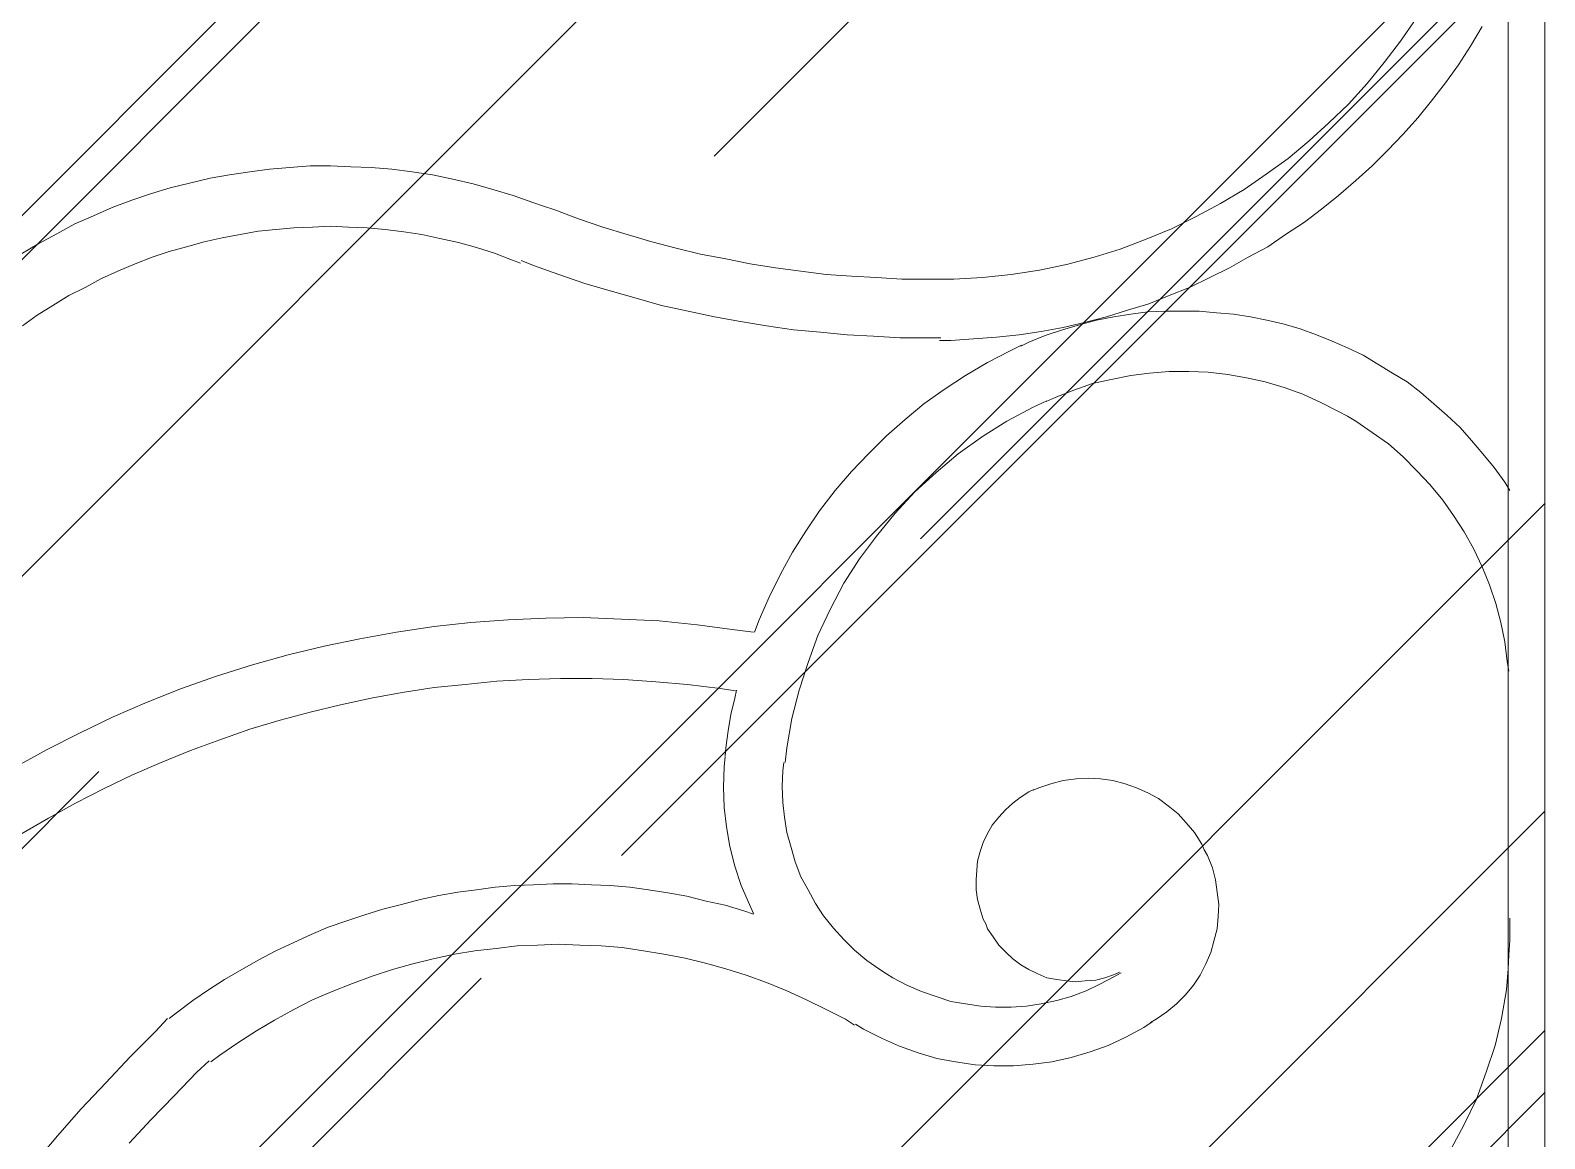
# Model space of a CAD drawing. Header units: millimetres. Extents: x -9564 to 494436, y -140371 to 4257.
# Drawn here: x 111.0809 to 111.3904, y 117.4042 to 117.6306 of the extents above; entities that cross this region are included whole.
import ezdxf
from ezdxf.enums import TextEntityAlignment as Align

# ---------------------------------------------------------------- set-up
doc = ezdxf.new("R2010")
doc.units = ezdxf.units.MM
doc.header["$MEASUREMENT"] = 0
doc.linetypes.add('SLD-Solid', pattern=[0])
for name, color, linetype, lineweight in [('0.05', 252, 'Continuous', 5), ('09-Arsiran', 8, 'Continuous', 5), ('DOOR OPENING', 4, 'SLD-Solid', 5), ('XR-KOP A3_MOZART$0$A-TXTKOP', 3, 'Continuous', 5)]:
    doc.layers.add(name, color=color, linetype=linetype, lineweight=lineweight)
doc.styles.add('HAND', font='ROMAND.SHX', dxfattribs={"width": 0.8, "height": 250})
doc.styles.add('XR-KOP A3_MOZART$0$ROMAND', font='romand.shx', dxfattribs={"height": 2, "bigfont": 'bigfont.shx'})

# ---------------------------------------------------------------- blocks, each defined once
blk = doc.blocks.new('j1')
at = {"layer": '09-Arsiran'}
h = blk.add_hatch(dxfattribs=at)
h.set_pattern_fill('AR-RROOF', color=256, scale=0.005, angle=45)
h.set_pattern_definition([(45, (0.02591, 0), (0.107763073, 0.287368196), [1.905, -0.254, 0.635, -0.127]), (45, (0.10044, 0.16434), (-0.20923997, 0.029634845), [0.381, -0.04191, 0.762, -0.09525]), (45, (-0.005524, 0.12123), (0.406805602, 0.527141034), [1.016, -0.1778, 0.508, -0.127])])
h.paths.add_polyline_path([(343.988, 201.51922), (343.93007, 201.51922), (343.5702, 201.51922), (343.5702, 200.72589), (343.988, 200.72589)])
h.paths.add_polyline_path([(343.5702, 199.91256), (343.988, 199.91256), (343.988, 200.70589), (343.5702, 200.70589)])
h.paths.add_polyline_path([(343.5702, 199.89256), (343.5702, 199.04853), (343.93007, 199.04853), (343.988, 199.04853), (343.988, 199.89256)])
h.paths.add_polyline_path([(342.9704, 199.04853), (343.22033, 199.04853), (343.3902, 199.04853), (343.3902, 199.89256), (343.22033, 199.89256), (342.9704, 199.89256)])
h.paths.add_polyline_path([(343.3902, 200.70589), (343.22033, 200.70589), (342.9704, 200.70589), (342.9704, 199.91256), (343.22033, 199.91256), (343.3902, 199.91256)])
h.paths.add_polyline_path([(342.9704, 200.72589), (343.22033, 200.72589), (343.3902, 200.72589), (343.3902, 201.51922), (343.22033, 201.51922), (342.9704, 201.51922)])
at = {"layer": 'DOOR OPENING'}
blk.add_lwpolyline([(343.988, 199.04853), (343.93007, 199.04853), (343.5702, 199.04853), (343.5702, 200.70589), (343.988, 200.70589)], close=True, dxfattribs=at)
blk = doc.blocks.new('DRHRH')
at = {"layer": '0.05'}
for p, q in [((687.5216, -32.8261), (687.5216, -27.5539)), ((687.2266, -27.7326), (687.2692, -27.67)), ((687.4188, -27.746), (687.4501, -27.6923)), ((687.1821, -27.7906), (687.2266, -27.7326)), ((687.3853, -27.7973), (687.4188, -27.746)), ((687.1351, -27.8487), (687.1821, -27.7906)), ((687.3496, -27.8465), (687.3853, -27.7973)), ((687.0837, -27.9046), (687.1351, -27.8487)), ((687.3116, -27.8956), (687.3496, -27.8465)), ((687.2736, -27.9426), (687.3116, -27.8956)), ((687.0301, -27.956), (687.0837, -27.9046)), ((686.9765, -28.0052), (687.0301, -27.956)), ((687.2334, -27.9873), (687.2736, -27.9426)), ((686.9184, -28.0543), (686.9765, -28.0052)), ((687.1909, -28.0319), (687.2334, -27.9873)), ((686.8581, -28.0967), (686.9184, -28.0543)), ((687.1485, -28.0744), (687.1909, -28.0319)), ((684.0163, -28.099), (683.9628, -28.1079)), ((684.0722, -28.09), (684.0163, -28.099)), ((684.1259, -28.0833), (684.0722, -28.09)), ((684.1817, -28.0789), (684.1259, -28.0833)), ((684.2376, -28.0744), (684.1817, -28.0789)), ((684.2935, -28.0744), (684.2376, -28.0744)), ((684.3492, -28.0766), (684.2935, -28.0744)), ((684.405, -28.0789), (684.3492, -28.0766)), ((684.4609, -28.0833), (684.405, -28.0789)), ((684.5167, -28.09), (684.4609, -28.0833)), ((684.5726, -28.099), (684.5167, -28.09)), ((684.6285, -28.1102), (684.5726, -28.099)), ((686.7978, -28.1392), (686.8581, -28.0967)), ((687.1038, -28.1146), (687.1485, -28.0744)), ((683.8533, -28.1347), (683.7996, -28.1503)), ((683.9069, -28.1213), (683.8533, -28.1347)), ((683.9628, -28.1079), (683.9069, -28.1213)), ((684.6843, -28.1236), (684.6285, -28.1102)), ((684.738, -28.1392), (684.6843, -28.1236)), ((684.7939, -28.1549), (684.738, -28.1392)), ((686.7329, -28.1772), (686.7978, -28.1392)), ((687.0569, -28.1549), (687.1038, -28.1146)), ((683.6946, -28.1883), (683.6433, -28.2106)), ((683.7483, -28.1682), (683.6946, -28.1883)), ((683.7996, -28.1503), (683.7483, -28.1682)), ((684.8474, -28.1749), (684.7939, -28.1549)), ((684.8743, -28.1839), (684.8474, -28.1749)), ((684.8743, -28.1839), (684.9077, -28.195)), ((686.6659, -28.2129), (686.7329, -28.1772)), ((687.0099, -28.1927), (687.0569, -28.1549)), ((683.6433, -28.2106), (683.5919, -28.233)), ((684.9077, -28.195), (684.9726, -28.2196)), ((684.9726, -28.2196), (685.0396, -28.2419)), ((686.5989, -28.2464), (686.6659, -28.2129)), ((686.9117, -28.262), (686.9631, -28.2286)), ((686.9631, -28.2286), (687.0099, -28.1927)), ((683.5428, -28.2599), (683.4936, -28.2866)), ((683.5919, -28.233), (683.5428, -28.2599)), ((683.9963, -28.271), (683.9471, -28.2822)), ((684.0455, -28.262), (683.9963, -28.271)), ((684.0946, -28.2532), (684.0455, -28.262)), ((684.1437, -28.2486), (684.0946, -28.2532)), ((684.1929, -28.2442), (684.1437, -28.2486)), ((684.2442, -28.2419), (684.1929, -28.2442)), ((684.2935, -28.2397), (684.2442, -28.2419)), ((684.3426, -28.2419), (684.2935, -28.2397)), ((684.3939, -28.2442), (684.3426, -28.2419)), ((684.443, -28.2486), (684.3939, -28.2442)), ((684.4945, -28.2553), (684.443, -28.2486)), ((684.5436, -28.262), (684.4945, -28.2553)), ((684.5927, -28.2732), (684.5436, -28.262)), ((684.6442, -28.2844), (684.5927, -28.2732)), ((685.0396, -28.2419), (685.1066, -28.262)), ((685.1066, -28.262), (685.1736, -28.2822)), ((686.5297, -28.2754), (686.5989, -28.2464)), ((686.8625, -28.2956), (686.9117, -28.262)), ((683.4936, -28.2866), (683.4445, -28.3157)), ((683.851, -28.309), (683.8042, -28.3246)), ((683.8979, -28.2956), (683.851, -28.309)), ((683.9471, -28.2822), (683.8979, -28.2956)), ((684.6933, -28.2977), (684.6442, -28.2844)), ((684.7424, -28.3134), (684.6933, -28.2977)), ((684.7893, -28.3313), (684.7424, -28.3134)), ((685.1736, -28.2822), (685.2406, -28.3)), ((685.2406, -28.3), (685.3077, -28.3157)), ((686.3867, -28.3246), (686.4582, -28.3023)), ((686.4582, -28.3023), (686.5297, -28.2754)), ((686.8089, -28.3246), (686.8625, -28.2956)), ((683.7572, -28.3424), (683.7103, -28.3626)), ((683.8042, -28.3246), (683.7572, -28.3424)), ((684.8139, -28.3403), (684.7893, -28.3313)), ((684.8162, -28.3336), (684.8497, -28.3469)), ((684.8497, -28.3469), (684.9189, -28.3714)), ((685.3077, -28.3157), (685.3769, -28.329)), ((685.3769, -28.329), (685.444, -28.3424)), ((685.444, -28.3424), (685.5131, -28.3536)), ((685.5131, -28.3536), (685.5824, -28.3626)), ((686.237, -28.3603), (686.3107, -28.3447)), ((686.3107, -28.3447), (686.3867, -28.3246)), ((686.7039, -28.3804), (686.7575, -28.3536)), ((686.7575, -28.3536), (686.8089, -28.3246)), ((683.6656, -28.3827), (683.6209, -28.4073)), ((683.7103, -28.3626), (683.6656, -28.3827)), ((684.9189, -28.3714), (684.9904, -28.3961)), ((684.9904, -28.3961), (685.0597, -28.4162)), ((685.5824, -28.3626), (685.6517, -28.3714)), ((685.6517, -28.3714), (685.721, -28.376)), ((685.721, -28.376), (685.7903, -28.3804)), ((685.7903, -28.3804), (685.8594, -28.3849)), ((685.8594, -28.3849), (685.931, -28.3849)), ((685.931, -28.3849), (685.9644, -28.3849)), ((685.9623, -28.3849), (686.0024, -28.3849)), ((686.0024, -28.3849), (686.0807, -28.3804)), ((686.0807, -28.3804), (686.1588, -28.3714)), ((686.1588, -28.3714), (686.237, -28.3603)), ((686.6481, -28.4073), (686.7039, -28.3804)), ((683.5762, -28.4296), (683.5316, -28.4564)), ((683.6209, -28.4073), (683.5762, -28.4296)), ((685.0597, -28.4162), (685.1311, -28.4363)), ((685.1311, -28.4363), (685.2004, -28.4564)), ((686.5364, -28.4519), (686.5922, -28.4296)), ((686.5922, -28.4296), (686.6481, -28.4073)), ((683.5316, -28.4564), (683.4892, -28.4832)), ((685.2004, -28.4564), (685.2741, -28.472)), ((685.2741, -28.472), (685.3456, -28.4877)), ((686.4202, -28.4877), (686.4782, -28.4699)), ((686.4872, -28.481), (686.4402, -28.4877)), ((686.4782, -28.4699), (686.5364, -28.4519)), ((686.5341, -28.4743), (686.4872, -28.481)), ((686.5811, -28.472), (686.5341, -28.4743)), ((686.6279, -28.472), (686.5811, -28.472)), ((686.6749, -28.472), (686.6279, -28.472)), ((686.7218, -28.4766), (686.6749, -28.472)), ((686.7687, -28.481), (686.7218, -28.4766)), ((686.8156, -28.4877), (686.7687, -28.481)), ((683.4892, -28.4832), (683.4489, -28.5123)), ((685.3456, -28.4877), (685.4171, -28.5011)), ((685.4171, -28.5011), (685.4886, -28.5123)), ((685.4886, -28.5123), (685.5623, -28.5234)), ((686.2415, -28.5279), (686.3018, -28.5167)), ((686.3465, -28.51), (686.2995, -28.5234)), ((686.3018, -28.5167), (686.3598, -28.5033)), ((686.3934, -28.4966), (686.3465, -28.51)), ((686.3598, -28.5033), (686.4202, -28.4877)), ((686.4402, -28.4877), (686.3934, -28.4966)), ((686.8604, -28.4966), (686.8156, -28.4877)), ((686.9072, -28.5077), (686.8604, -28.4966)), ((686.9519, -28.5212), (686.9072, -28.5077)), ((686.9966, -28.5369), (686.9519, -28.5212)), ((685.5623, -28.5234), (685.636, -28.5301)), ((685.636, -28.5301), (685.7098, -28.5369)), ((685.7098, -28.5369), (685.7813, -28.5413)), ((685.7813, -28.5413), (685.855, -28.5457)), ((685.855, -28.5457), (685.9287, -28.5457)), ((685.9287, -28.5457), (685.9667, -28.5457)), ((685.9623, -28.5524), (685.9935, -28.5524)), ((685.9935, -28.5524), (686.0561, -28.548)), ((686.0561, -28.548), (686.1185, -28.5436)), ((686.1185, -28.5436), (686.1811, -28.5369)), ((686.1811, -28.5369), (686.2415, -28.5279)), ((686.208, -28.557), (686.1857, -28.5681)), ((686.2527, -28.539), (686.208, -28.557)), ((686.2995, -28.5234), (686.2527, -28.539)), ((687.0391, -28.5547), (686.9966, -28.5369)), ((687.0815, -28.5726), (687.0391, -28.5547)), ((686.1544, -28.5816), (686.094, -28.6127)), ((686.1878, -28.5659), (686.1544, -28.5816)), ((687.1239, -28.5927), (687.0815, -28.5726)), ((687.1641, -28.6173), (687.1239, -28.5927)), ((686.094, -28.6127), (686.0337, -28.6486)), ((686.5387, -28.6419), (686.4872, -28.6486)), ((686.5922, -28.6374), (686.5387, -28.6419)), ((686.6458, -28.6374), (686.5922, -28.6374)), ((686.6995, -28.6396), (686.6458, -28.6374)), ((686.7531, -28.6463), (686.6995, -28.6396)), ((686.8045, -28.6553), (686.7531, -28.6463)), ((687.2044, -28.6419), (687.1641, -28.6173)), ((687.2445, -28.6664), (687.2044, -28.6419)), ((685.9757, -28.6866), (685.9198, -28.7267)), ((686.0337, -28.6486), (685.9757, -28.6866)), ((686.3308, -28.6887), (686.2794, -28.7089)), ((686.3822, -28.6709), (686.3308, -28.6887)), ((686.4337, -28.6597), (686.3822, -28.6709)), ((686.4872, -28.6486), (686.4337, -28.6597)), ((686.8558, -28.6664), (686.8045, -28.6553)), ((686.9072, -28.682), (686.8558, -28.6664)), ((686.9586, -28.6999), (686.9072, -28.682)), ((687.2825, -28.6954), (687.2445, -28.6664)), ((685.9198, -28.7267), (685.8684, -28.7691)), ((686.2571, -28.7178), (686.2191, -28.7357)), ((686.2794, -28.7089), (686.2548, -28.72)), ((687.0078, -28.7223), (686.9586, -28.6999)), ((687.0569, -28.7469), (687.0078, -28.7223)), ((687.3183, -28.7267), (687.2825, -28.6954)), ((687.3541, -28.758), (687.3183, -28.7267)), ((685.8684, -28.7691), (685.817, -28.8139)), ((686.2191, -28.7357), (686.1477, -28.7736)), ((687.0815, -28.7603), (687.0569, -28.7469)), ((687.1038, -28.7736), (687.0815, -28.7603)), ((687.3898, -28.7916), (687.3541, -28.758)), ((686.1477, -28.7736), (686.0807, -28.8161)), ((687.1485, -28.8049), (687.1038, -28.7736)), ((687.1932, -28.8361), (687.1485, -28.8049)), ((687.4211, -28.8273), (687.3898, -28.7916)), ((685.817, -28.8139), (685.7678, -28.863)), ((686.0807, -28.8161), (686.0135, -28.863)), ((687.2334, -28.872), (687.1932, -28.8361)), ((687.4523, -28.863), (687.4211, -28.8273)), ((685.7678, -28.863), (685.721, -28.9121)), ((686.0135, -28.863), (685.9533, -28.9144)), ((687.2714, -28.9099), (687.2334, -28.872)), ((687.4836, -28.901), (687.4523, -28.863)), ((685.721, -28.9121), (685.6763, -28.9636)), ((685.9533, -28.9144), (685.8953, -28.968)), ((687.3071, -28.9479), (687.2714, -28.9099)), ((687.5126, -28.9411), (687.4836, -28.901)), ((685.6763, -28.9636), (685.6338, -29.0194)), ((685.8953, -28.968), (685.8415, -29.0261)), ((687.3429, -28.9903), (687.3071, -28.9479)), ((687.5261, -28.9636), (687.5126, -28.9411)), ((685.6338, -29.0194), (685.5958, -29.0753)), ((687.3719, -29.0328), (687.3429, -28.9903)), ((685.8415, -29.0261), (685.7903, -29.0887)), ((687.4009, -29.0774), (687.3719, -29.0328)), ((685.5958, -29.0753), (685.5601, -29.1333)), ((685.7903, -29.0887), (685.7433, -29.1511)), ((687.4278, -29.1244), (687.4009, -29.0774)), ((685.5601, -29.1333), (685.5266, -29.1937)), ((687.4501, -29.1736), (687.4278, -29.1244)), ((685.7433, -29.1511), (685.7008, -29.2183)), ((687.4702, -29.2227), (687.4501, -29.1736)), ((685.5266, -29.1937), (685.4953, -29.2561)), ((685.7008, -29.2183), (685.6628, -29.2897)), ((687.4881, -29.2741), (687.4702, -29.2227)), ((685.4953, -29.2561), (685.4686, -29.3187)), ((685.6628, -29.2897), (685.6294, -29.3613)), ((687.5015, -29.3254), (687.4881, -29.2741)), ((684.4743, -29.3523), (684.3739, -29.3701)), ((684.5772, -29.3366), (684.4743, -29.3523)), ((684.6776, -29.3254), (684.5772, -29.3366)), ((684.7804, -29.3187), (684.6776, -29.3254)), ((684.8832, -29.3143), (684.7804, -29.3187)), ((684.986, -29.312), (684.8832, -29.3143)), ((685.091, -29.3165), (684.986, -29.312)), ((685.1937, -29.321), (685.091, -29.3165)), ((685.2987, -29.3321), (685.1937, -29.321)), ((685.4014, -29.3455), (685.2987, -29.3321)), ((685.4528, -29.3523), (685.4014, -29.3455)), ((685.4686, -29.3187), (685.4551, -29.3523)), ((687.5126, -29.3791), (687.5015, -29.3254)), ((684.2755, -29.3903), (684.1772, -29.4148)), ((684.3739, -29.3701), (684.2755, -29.3903)), ((685.6294, -29.3613), (685.6026, -29.435)), ((687.5193, -29.4327), (687.5126, -29.3791)), ((684.1772, -29.4148), (684.0789, -29.4417)), ((685.6026, -29.435), (685.578, -29.5108)), ((687.5238, -29.4595), (687.5193, -29.4327)), ((683.9806, -29.4728), (683.8846, -29.5064)), ((684.0789, -29.4417), (683.9806, -29.4728)), ((683.8846, -29.5064), (683.7908, -29.5444)), ((684.49, -29.5175), (684.405, -29.5333)), ((684.5772, -29.5041), (684.49, -29.5175)), ((684.662, -29.4953), (684.5772, -29.5041)), ((684.7492, -29.4863), (684.662, -29.4953)), ((684.8363, -29.4818), (684.7492, -29.4863)), ((684.9234, -29.4795), (684.8363, -29.4818)), ((685.0106, -29.4795), (684.9234, -29.4795)), ((685.0977, -29.4818), (685.0106, -29.4795)), ((685.1847, -29.4885), (685.0977, -29.4818)), ((685.2719, -29.4953), (685.1847, -29.4885)), ((685.3613, -29.5064), (685.2719, -29.4953)), ((685.4037, -29.5131), (685.3613, -29.5064)), ((685.406, -29.5108), (685.4014, -29.5333)), ((685.578, -29.5108), (685.5578, -29.5891)), ((683.7908, -29.5444), (683.6969, -29.5845)), ((684.3202, -29.5511), (684.2376, -29.5712)), ((684.405, -29.5333), (684.3202, -29.5511)), ((685.4014, -29.5333), (685.3903, -29.5778)), ((683.6969, -29.5845), (683.6053, -29.6293)), ((684.1549, -29.5935), (684.0722, -29.6181)), ((684.2376, -29.5712), (684.1549, -29.5935)), ((685.3903, -29.5778), (685.3836, -29.6225)), ((685.5578, -29.5891), (685.5444, -29.6695)), ((683.6053, -29.6293), (683.5159, -29.674)), ((684.0722, -29.6181), (683.9896, -29.6471)), ((685.3836, -29.6225), (685.3769, -29.6695)), ((683.5159, -29.674), (683.4266, -29.7231)), ((683.9092, -29.6762), (683.8288, -29.7097)), ((683.9896, -29.6471), (683.9092, -29.6762)), ((685.3769, -29.6695), (685.3747, -29.6918)), ((685.5444, -29.6695), (685.54, -29.7097)), ((683.8288, -29.7097), (683.7505, -29.7432)), ((685.3724, -29.7208), (685.3701, -29.7767)), ((685.3747, -29.6941), (685.3724, -29.7208)), ((685.5356, -29.7097), (685.5333, -29.7321)), ((683.7505, -29.7432), (683.6723, -29.7812)), ((685.5333, -29.7321), (685.531, -29.7745)), ((686.2682, -29.7678), (686.2348, -29.779)), ((686.3018, -29.7588), (686.2682, -29.7678)), ((686.3375, -29.7544), (686.3018, -29.7588)), ((686.3711, -29.7521), (686.3375, -29.7544)), ((686.4045, -29.7544), (686.3711, -29.7521)), ((686.4381, -29.7588), (686.4045, -29.7544)), ((686.4715, -29.7678), (686.4381, -29.7588)), ((686.5028, -29.779), (686.4715, -29.7678)), ((683.6723, -29.7812), (683.5942, -29.8214)), ((685.3701, -29.7767), (685.3724, -29.8325)), ((685.531, -29.7745), (685.5333, -29.8191)), ((686.1834, -29.8058), (686.1633, -29.8214)), ((686.208, -29.7901), (686.1834, -29.8058)), ((686.2214, -29.7834), (686.208, -29.7901)), ((686.2348, -29.779), (686.2191, -29.7857)), ((686.5341, -29.7924), (686.5028, -29.779)), ((686.5632, -29.808), (686.5341, -29.7924)), ((686.59, -29.8281), (686.5632, -29.808)), ((683.5942, -29.8214), (683.5204, -29.8617)), ((685.3724, -29.8325), (685.3791, -29.8862)), ((685.5333, -29.8191), (685.5377, -29.8594)), ((686.1432, -29.8392), (686.1253, -29.8594)), ((686.1633, -29.8214), (686.1432, -29.8392)), ((686.6168, -29.8504), (686.59, -29.8281)), ((686.6391, -29.875), (686.6168, -29.8504)), ((683.5204, -29.8617), (683.4445, -29.9062)), ((685.3791, -29.8862), (685.3881, -29.9398)), ((685.5377, -29.8594), (685.5444, -29.9018)), ((686.1074, -29.8817), (686.094, -29.9041)), ((686.1253, -29.8594), (686.1074, -29.8817)), ((686.6615, -29.9018), (686.6391, -29.875)), ((685.5444, -29.9018), (685.5556, -29.9421)), ((686.0828, -29.9287), (686.074, -29.9532)), ((686.094, -29.9041), (686.0828, -29.9287)), ((686.6815, -29.9331), (686.6615, -29.9018)), ((686.6882, -29.9488), (686.6815, -29.9331)), ((685.3881, -29.9398), (685.4014, -29.9934)), ((685.5556, -29.9421), (685.5668, -29.9822)), ((686.074, -29.9532), (686.0672, -29.98)), ((686.6972, -29.9644), (686.6882, -29.9488)), ((686.7107, -29.9979), (686.6972, -29.9644)), ((685.4014, -29.9934), (685.4194, -30.0471)), ((685.5668, -29.9822), (685.5824, -30.0225)), ((686.065, -30.0047), (686.0628, -30.0314)), ((686.0672, -29.98), (686.065, -30.0047)), ((686.7195, -30.0314), (686.7107, -29.9979)), ((684.6933, -30.0582), (684.6419, -30.0649)), ((684.7447, -30.0515), (684.6933, -30.0582)), ((684.7983, -30.0471), (684.7447, -30.0515)), ((684.8497, -30.0448), (684.7983, -30.0471)), ((684.9033, -30.0425), (684.8497, -30.0448)), ((684.9547, -30.0425), (684.9033, -30.0425)), ((685.0083, -30.0448), (684.9547, -30.0425)), ((685.0597, -30.0471), (685.0083, -30.0448)), ((685.1133, -30.0515), (685.0597, -30.0471)), ((685.1647, -30.0582), (685.1133, -30.0515)), ((685.2183, -30.0671), (685.1647, -30.0582)), ((685.4194, -30.0471), (685.4417, -30.0984)), ((685.5824, -30.0225), (685.6026, -30.0582)), ((685.6026, -30.0582), (685.6227, -30.0962)), ((686.0628, -30.0314), (686.0628, -30.0582)), ((686.0628, -30.0582), (686.0672, -30.0851)), ((686.7241, -30.0649), (686.7195, -30.0314)), ((684.4877, -30.0984), (684.4363, -30.1118)), ((684.5392, -30.0851), (684.4877, -30.0984)), ((684.5905, -30.0738), (684.5392, -30.0851)), ((684.6419, -30.0649), (684.5905, -30.0738)), ((685.2697, -30.0761), (685.2183, -30.0671)), ((685.3233, -30.0895), (685.2697, -30.0761)), ((685.3747, -30.1007), (685.3233, -30.0895)), ((685.4417, -30.0984), (685.4528, -30.123)), ((685.6227, -30.0962), (685.645, -30.1297)), ((686.0672, -30.0851), (686.074, -30.1118)), ((686.7285, -30.0984), (686.7241, -30.0649)), ((686.7262, -30.1319), (686.7285, -30.0984)), ((684.3872, -30.1275), (684.338, -30.1431)), ((684.4363, -30.1118), (684.3872, -30.1275)), ((685.426, -30.1162), (685.3747, -30.1007)), ((685.4528, -30.1252), (685.426, -30.1162)), ((685.645, -30.1297), (685.6718, -30.1632)), ((686.074, -30.1118), (686.0828, -30.1387)), ((686.0828, -30.1387), (686.0895, -30.1521)), ((686.7241, -30.1655), (686.7262, -30.1319)), ((687.5261, -30.1565), (687.5261, -30.1364)), ((684.2398, -30.1811), (684.1906, -30.2034)), ((684.2867, -30.161), (684.2398, -30.1811)), ((684.338, -30.1431), (684.2867, -30.161)), ((685.6718, -30.1632), (685.7008, -30.1945)), ((686.0895, -30.1521), (686.094, -30.1655)), ((686.094, -30.1655), (686.1097, -30.1878)), ((686.7151, -30.1989), (686.7241, -30.1655)), ((687.5261, -30.1967), (687.5261, -30.1565)), ((684.1906, -30.2034), (684.1437, -30.2258)), ((684.7469, -30.2191), (684.6889, -30.2258)), ((684.805, -30.2124), (684.7469, -30.2191)), ((684.8609, -30.2101), (684.805, -30.2124)), ((684.9189, -30.2079), (684.8609, -30.2101)), ((684.977, -30.2101), (684.9189, -30.2079)), ((685.0351, -30.2124), (684.977, -30.2101)), ((685.0931, -30.2168), (685.0351, -30.2124)), ((685.1513, -30.2258), (685.0931, -30.2168)), ((685.7008, -30.1945), (685.7298, -30.2235)), ((685.7298, -30.2235), (685.7634, -30.2525)), ((686.1097, -30.1878), (686.1253, -30.2101)), ((686.1253, -30.2101), (686.1454, -30.2302)), ((686.7062, -30.2302), (686.7151, -30.1989)), ((687.5238, -30.2369), (687.5261, -30.1967)), ((684.0968, -30.2504), (684.0499, -30.2771)), ((684.1437, -30.2258), (684.0968, -30.2504)), ((684.519, -30.2615), (684.4632, -30.2771)), ((684.5749, -30.2481), (684.519, -30.2615)), ((684.633, -30.2347), (684.5749, -30.2481)), ((684.6889, -30.2258), (684.633, -30.2347)), ((685.2071, -30.2347), (685.1513, -30.2258)), ((685.2651, -30.2459), (685.2071, -30.2347)), ((685.321, -30.2592), (685.2651, -30.2459)), ((685.3769, -30.2749), (685.321, -30.2592)), ((685.7634, -30.2525), (685.7991, -30.2771)), ((686.1454, -30.2302), (686.1633, -30.2481)), ((686.1633, -30.2481), (686.1857, -30.2638)), ((686.1857, -30.2638), (686.208, -30.2771)), ((686.6771, -30.2928), (686.6928, -30.2615)), ((686.6928, -30.2615), (686.7062, -30.2302)), ((687.5216, -30.2749), (687.5238, -30.2369)), ((684.0029, -30.3039), (683.9583, -30.3329)), ((684.0499, -30.2771), (684.0029, -30.3039)), ((684.4073, -30.2951), (684.3537, -30.3151)), ((684.4632, -30.2771), (684.4073, -30.2951)), ((685.4327, -30.2928), (685.3769, -30.2749)), ((685.4886, -30.3129), (685.4327, -30.2928)), ((685.7991, -30.2771), (685.817, -30.2884)), ((685.817, -30.2884), (685.8348, -30.2995)), ((685.8348, -30.2995), (685.8728, -30.3196)), ((686.208, -30.2771), (686.2325, -30.2884)), ((686.2325, -30.2884), (686.2571, -30.2995)), ((686.2571, -30.2995), (686.284, -30.3039)), ((686.284, -30.3039), (686.3107, -30.3084)), ((686.3621, -30.3084), (686.3911, -30.3062)), ((686.3911, -30.3062), (686.4157, -30.2995)), ((686.4024, -30.3174), (686.4402, -30.2972)), ((686.4157, -30.2995), (686.4425, -30.2905)), ((686.4402, -30.2972), (686.4604, -30.2861)), ((686.4425, -30.2905), (686.456, -30.2838)), ((686.6592, -30.3196), (686.6771, -30.2928)), ((687.5171, -30.3329), (687.5216, -30.2749)), ((683.9583, -30.3329), (683.9159, -30.3621)), ((684.2979, -30.3375), (684.2442, -30.3598)), ((684.3537, -30.3151), (684.2979, -30.3375)), ((685.5444, -30.3352), (685.4886, -30.3129)), ((685.5981, -30.3598), (685.5444, -30.3352)), ((685.8728, -30.3196), (685.9131, -30.3375)), ((685.9131, -30.3375), (685.9533, -30.3509)), ((686.3107, -30.3084), (686.3352, -30.3107)), ((686.3241, -30.3509), (686.3644, -30.3352)), ((686.3352, -30.3107), (686.3621, -30.3084)), ((686.3644, -30.3352), (686.4024, -30.3174)), ((686.6124, -30.3709), (686.6369, -30.3464)), ((686.6369, -30.3464), (686.6592, -30.3196)), ((687.5038, -30.4112), (687.5171, -30.3329)), ((683.9159, -30.3621), (683.8712, -30.3955)), ((684.1929, -30.3866), (684.1392, -30.4157)), ((684.2442, -30.3598), (684.1929, -30.3866)), ((685.6517, -30.3866), (685.5981, -30.3598)), ((685.7053, -30.4134), (685.6517, -30.3866)), ((685.9533, -30.3509), (685.9935, -30.3642)), ((685.9935, -30.3642), (686.0337, -30.3709)), ((686.0337, -30.3709), (686.0761, -30.3777)), ((686.0761, -30.3777), (686.1164, -30.3799)), ((686.1164, -30.3799), (686.1588, -30.3799)), ((686.1588, -30.3799), (686.2012, -30.3777)), ((686.2012, -30.3777), (686.2415, -30.3709)), ((686.2415, -30.3709), (686.284, -30.3621)), ((686.284, -30.3621), (686.3241, -30.3509)), ((686.5855, -30.3934), (686.6124, -30.3709)), ((683.8466, -30.4112), (683.8131, -30.4469)), ((683.8712, -30.3955), (683.851, -30.4112)), ((684.1392, -30.4157), (684.09, -30.4447)), ((685.7298, -30.4291), (685.7053, -30.4134)), ((685.7321, -30.4268), (685.7544, -30.4402)), ((686.523, -30.4358), (686.5454, -30.4201)), ((686.5408, -30.4224), (686.5565, -30.4134)), ((686.5565, -30.4134), (686.5855, -30.3934)), ((687.4858, -30.4849), (687.5038, -30.4112)), ((683.8131, -30.4469), (683.7438, -30.5162)), ((684.09, -30.4447), (684.0387, -30.4782)), ((685.7544, -30.4402), (685.8036, -30.4648)), ((685.8036, -30.4648), (685.8527, -30.4872)), ((686.4247, -30.4849), (686.4738, -30.4625)), ((686.4738, -30.4625), (686.523, -30.4358)), ((683.9896, -30.5118), (683.965, -30.5296)), ((684.0387, -30.4782), (683.9896, -30.5118)), ((685.8527, -30.4872), (685.9041, -30.5051)), ((685.9041, -30.5051), (685.9555, -30.5206)), ((686.3241, -30.5184), (686.3755, -30.5028)), ((686.3755, -30.5028), (686.4247, -30.4849)), ((687.4612, -30.5586), (687.4858, -30.4849)), ((683.7438, -30.5162), (683.6768, -30.5876)), ((683.9605, -30.5274), (683.927, -30.5586)), ((685.9555, -30.5206), (686.007, -30.5296)), ((686.007, -30.5296), (686.0605, -30.5385)), ((686.0605, -30.5385), (686.112, -30.5408)), ((686.112, -30.5408), (686.1655, -30.5408)), ((686.1655, -30.5408), (686.2191, -30.5364)), ((686.2191, -30.5364), (686.2705, -30.5296)), ((686.2705, -30.5296), (686.3241, -30.5184)), ((683.6768, -30.5876), (683.6098, -30.6592)), ((683.927, -30.5586), (683.8645, -30.6234)), ((687.4345, -30.6324), (687.4612, -30.5586)), ((683.8645, -30.6234), (683.8019, -30.6882)), ((687.4009, -30.7016), (687.4345, -30.6324)), ((683.6098, -30.6592), (683.5449, -30.7329)), ((683.8019, -30.6882), (683.7416, -30.7531)), ((687.3652, -30.7686), (687.4009, -30.7016)), ((683.5449, -30.7329), (683.4825, -30.8066))]:
    blk.add_line(p, q, dxfattribs=at)
blk = doc.blocks.new('A$C2a879c63')
blk.add_blockref('j1', (-203.6828, -183.31846))
at = {"xscale": 0.07453256964518581, "yscale": 0.07453256964518581, "zscale": 0.07453256964518581}
blk.add_blockref('DRHRH', (89.05497, 18.38957), dxfattribs=at)
at = {"color": 4, "style": 'HAND'}
for tag, height, rotation, p in [('DRY.WASHER', 0.054, 0, (11.93663, 24.91225)), ('PATIO', 0.135, 0, (20.96655, 21.56957)), ('GENSET', 0.135, 0, (18.21566, 17.10449)), ('PLANTERBOX', 0.135, 90, (22.16897, 13.29588)), ('PLANTERBOX', 0.135, 0, (18.52245, 11.56325)), ('PATIO', 0.135, 0, (400.03955, 10.82101)), ('CARPORT', 0.135, 0, (12.15696, 9.7744)), ('CARPORT', 0.135, 0, (20.62021, 9.7744))]:
    blk.add_attdef(tag, text='', height=height, rotation=rotation, dxfattribs=at).set_placement(p, align=Align.MIDDLE)
at = {"layer": 'XR-KOP A3_MOZART$0$A-TXTKOP', "style": 'XR-KOP A3_MOZART$0$ROMAND'}
for tag, p in [('1:200', (37.04676, 3.18795)), ('1:100', (79.04676, 3.18795)), ('1:100', (121.04676, 3.18795)), ('1:100', (163.04676, 3.18795)), ('1:100', (205.04676, 3.18795)), ('1:100', (247.04676, 3.18795)), ('1:100', (289.04676, 3.18795)), ('1:100', (331.04676, 3.18795)), ('1:100', (373.04676, 3.18795)), ('1:100', (415.04676, 3.18795)), ('1:100', (457.04676, 3.18795)), ('1:100', (499.04676, 3.18795))]:
    blk.add_attdef(tag, text='', height=0.12959, dxfattribs=at).set_placement(p, align=Align.MIDDLE)

msp = doc.modelspace()

# ---------------------------------------------------------------- block references
msp.add_blockref('A$C2a879c63', (-28.91482, 101.30577))

doc.saveas('drawing.dxf')
